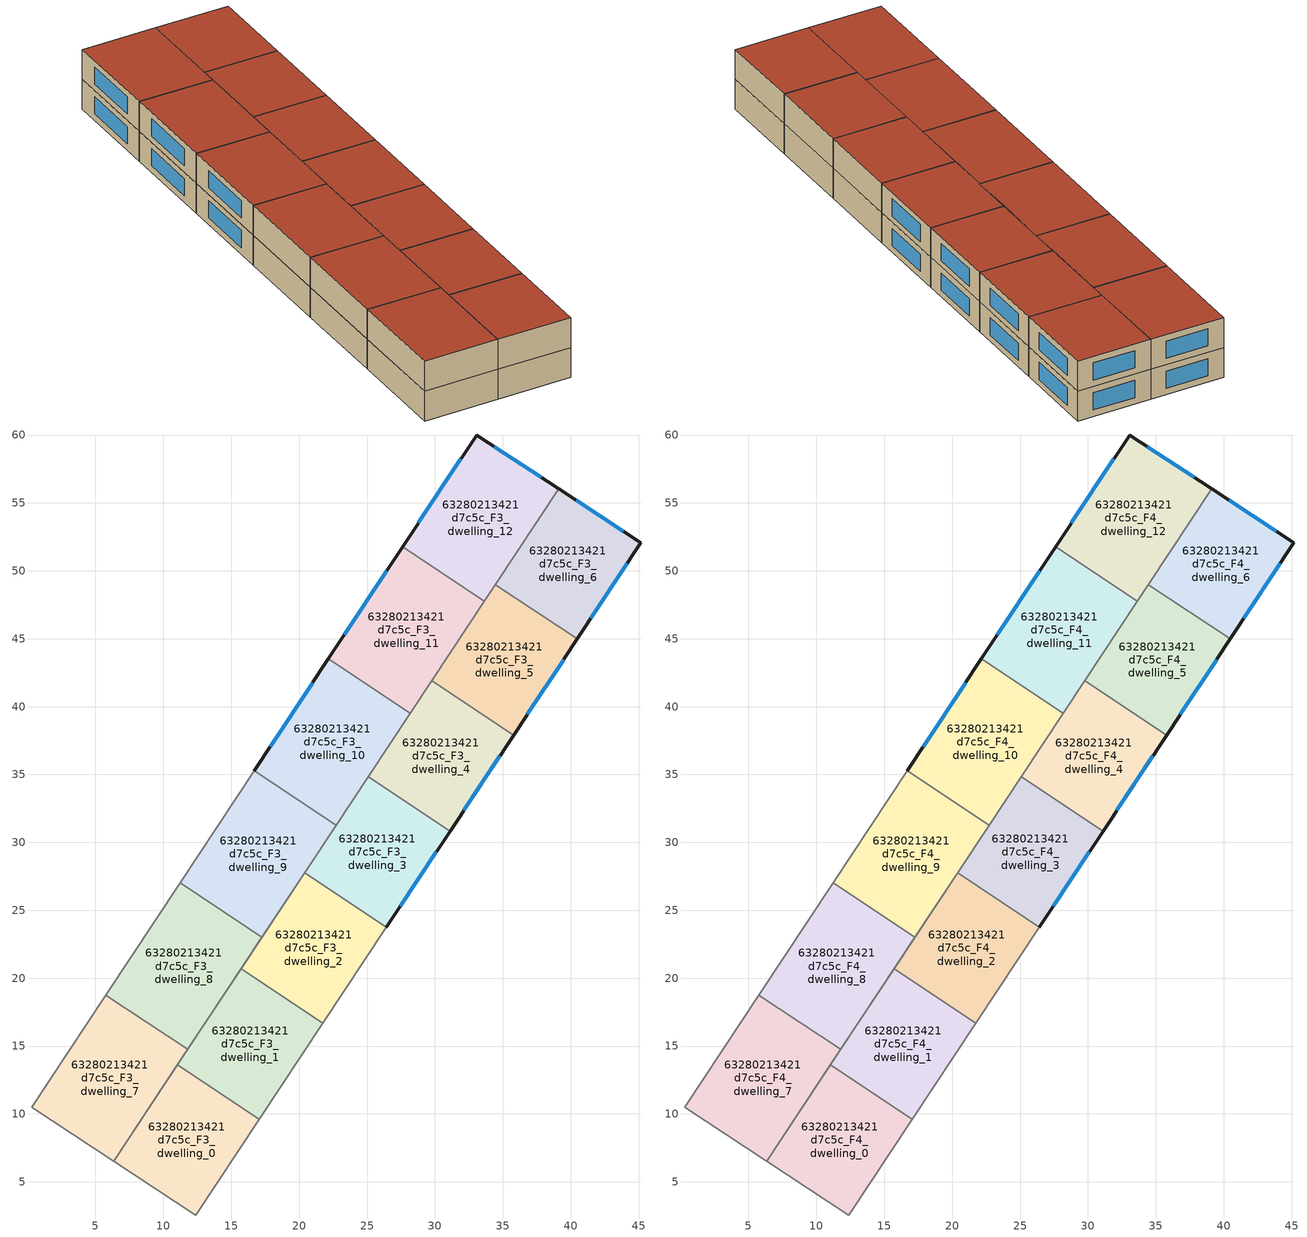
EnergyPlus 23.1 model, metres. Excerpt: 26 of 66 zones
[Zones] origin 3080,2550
63280213421d7c5c_F3_dwelling_0
 floor to 63280213421d7c5c_F2_dwelling_0 (EU_floor_Construction): 17.07,9.62 12.4,2.55 6.35,6.52 11.04,13.61 z9
 wall to 63280213421d7c5c_F3_dwelling_1 (EU_wall_Construction): 17.07,9.62 11.04,13.61 z9:12
 wall adiabatic (EU_wall_Construction): 11.04,13.61 6.35,6.52 12.4,2.55 17.07,9.62 z9:12
63280213421d7c5c_F3_dwelling_1
 floor to 63280213421d7c5c_F2_dwelling_1 (EU_floor_Construction): 21.75,16.69 17.07,9.62 11.04,13.61 15.72,20.68 z9
 wall to 63280213421d7c5c_F3_dwelling_2 (EU_wall_Construction): 21.75,16.69 15.72,20.68 z9:12
 wall adiabatic (EU_wall_Construction): 17.07,9.62 21.75,16.69 / 15.72,20.68 11.04,13.61 z9:12
63280213421d7c5c_F3_dwelling_10
 floor to 63280213421d7c5c_F2_dwelling_10 (EU_floor_Construction): 28.19,39.52 22.73,31.27 16.7,35.26 22.16,43.51 z9
 wall outside (EU_wall_Construction): 22.16,43.51 16.7,35.26 z9:12
 wall to 63280213421d7c5c_F3_dwelling_11 (EU_wall_Construction): 28.19,39.52 22.16,43.51 z9:12
 wall to 63280213421d7c5c_F3_dwelling_9 (EU_wall_Construction): 16.7,35.26 22.73,31.27 z9:12
 wall to 63280213421d7c5c_F3_dwelling_4 (EU_wall_Construction): 25.08,34.83 28.19,39.52 z9:12
 wall to 63280213421d7c5c_F3_dwelling_3 (EU_wall_Construction): 22.73,31.27 25.08,34.83 z9:12
 window (EU_Window_Construction): 20.99,41.74 17.87,37.03 z9.64:11.36
63280213421d7c5c_F3_dwelling_11
 floor to 63280213421d7c5c_F2_dwelling_11 (EU_floor_Construction): 33.65,47.77 28.19,39.52 22.16,43.51 27.62,51.76 z9
 wall outside (EU_wall_Construction): 27.62,51.76 22.16,43.51 z9:12
 wall to 63280213421d7c5c_F3_dwelling_12 (EU_wall_Construction): 33.65,47.77 27.62,51.76 z9:12
 wall to 63280213421d7c5c_F3_dwelling_5 (EU_wall_Construction): 29.76,41.9 33.65,47.77 z9:12
 wall to 63280213421d7c5c_F3_dwelling_4 (EU_wall_Construction): 28.19,39.52 29.76,41.9 z9:12
 window (EU_Window_Construction): 26.45,50 23.33,45.28 z9.64:11.36
63280213421d7c5c_F3_dwelling_12
 floor to 63280213421d7c5c_F2_dwelling_12 (EU_floor_Construction): 39.12,56.04 33.65,47.77 27.62,51.76 33.07,60 z9
 wall outside (EU_wall_Construction): 39.12,56.04 33.07,60 27.62,51.76 z9:12
 wall to 63280213421d7c5c_F3_dwelling_6 (EU_wall_Construction): 34.45,48.97 39.12,56.04 z9:12
 wall to 63280213421d7c5c_F3_dwelling_5 (EU_wall_Construction): 33.65,47.77 34.45,48.97 z9:12
 window (EU_Window_Construction): 31.91,58.24 28.79,53.53 / 37.83,56.89 34.37,59.15 z9.64:11.36
63280213421d7c5c_F3_dwelling_2
 floor to 63280213421d7c5c_F2_dwelling_2 (EU_floor_Construction): 26.43,23.76 21.75,16.69 15.72,20.68 20.4,27.75 z9
 wall to 63280213421d7c5c_F3_dwelling_3 (EU_wall_Construction): 26.43,23.76 20.4,27.75 z9:12
 wall adiabatic (EU_wall_Construction): 21.75,16.69 26.43,23.76 / 20.4,27.75 15.72,20.68 z9:12
63280213421d7c5c_F3_dwelling_3
 floor to 63280213421d7c5c_F2_dwelling_3 (EU_floor_Construction): 31.11,30.83 26.43,23.76 20.4,27.75 25.08,34.83 z9
 wall outside (EU_wall_Construction): 26.43,23.76 31.11,30.83 z9:12
 wall to 63280213421d7c5c_F3_dwelling_4 (EU_wall_Construction): 31.11,30.83 25.08,34.83 z9:12
 wall to 63280213421d7c5c_F3_dwelling_9 (EU_wall_Construction): 22.73,31.27 20.4,27.75 z9:12
 window (EU_Window_Construction): 27.44,25.28 30.11,29.32 z9.64:11.36
63280213421d7c5c_F3_dwelling_4
 floor to 63280213421d7c5c_F2_dwelling_4 (EU_floor_Construction): 35.8,37.91 31.11,30.83 25.08,34.83 29.76,41.9 z9
 wall outside (EU_wall_Construction): 31.11,30.83 35.8,37.91 z9:12
 wall to 63280213421d7c5c_F3_dwelling_5 (EU_wall_Construction): 35.8,37.91 29.76,41.9 z9:12
 window (EU_Window_Construction): 32.12,32.35 34.79,36.39 z9.64:11.36
63280213421d7c5c_F3_dwelling_5
 floor to 63280213421d7c5c_F2_dwelling_5 (EU_floor_Construction): 40.48,44.98 35.8,37.91 29.76,41.9 34.45,48.97 z9
 wall outside (EU_wall_Construction): 35.8,37.91 40.48,44.98 z9:12
 wall to 63280213421d7c5c_F3_dwelling_6 (EU_wall_Construction): 40.48,44.98 34.45,48.97 z9:12
 window (EU_Window_Construction): 36.8,39.42 39.47,43.47 z9.64:11.36
63280213421d7c5c_F3_dwelling_6
 floor to 63280213421d7c5c_F2_dwelling_6 (EU_floor_Construction): 45.17,52.07 40.48,44.98 34.45,48.97 39.12,56.04 z9
 wall outside (EU_wall_Construction): 40.48,44.98 45.17,52.07 39.12,56.04 z9:12
 window (EU_Window_Construction): 43.87,52.92 40.41,55.18 / 41.48,46.5 44.16,50.55 z9.64:11.36
63280213421d7c5c_F3_dwelling_7
 floor to 63280213421d7c5c_F2_dwelling_7 (EU_floor_Construction): 11.8,14.76 6.35,6.52 0.3,10.49 5.77,18.76 z9
 wall to 63280213421d7c5c_F3_dwelling_8 (EU_wall_Construction): 11.8,14.76 5.77,18.76 z9:12
 wall adiabatic (EU_wall_Construction): 5.77,18.76 0.3,10.49 6.35,6.52 11.8,14.76 z9:12
63280213421d7c5c_F3_dwelling_8
 floor to 63280213421d7c5c_F2_dwelling_8 (EU_floor_Construction): 17.27,23.02 11.8,14.76 5.77,18.76 11.23,27.01 z9
 wall to 63280213421d7c5c_F3_dwelling_9 (EU_wall_Construction): 17.27,23.02 11.23,27.01 z9:12
 wall adiabatic (EU_wall_Construction): 11.8,14.76 17.27,23.02 / 11.23,27.01 5.77,18.76 z9:12
63280213421d7c5c_F3_dwelling_9
 floor to 63280213421d7c5c_F2_dwelling_9 (EU_floor_Construction): 22.73,31.27 17.27,23.02 11.23,27.01 16.7,35.26 z9
 wall adiabatic (EU_wall_Construction): 16.7,35.26 11.23,27.01 / 17.27,23.02 20.4,27.75 z9:12
63280213421d7c5c_F4_dwelling_0
 floor to 63280213421d7c5c_F3_dwelling_0 (EU_floor_Construction): 17.07,9.62 12.4,2.55 6.35,6.52 11.04,13.61 z12
 wall to 63280213421d7c5c_F4_dwelling_1 (EU_wall_Construction): 17.07,9.62 11.04,13.61 z12:15
 wall adiabatic (EU_wall_Construction): 11.04,13.61 6.35,6.52 12.4,2.55 17.07,9.62 z12:15
 roof outside (EU_roof_Construction): 12.4,2.55 17.07,9.62 11.04,13.61 6.35,6.52 z15
63280213421d7c5c_F4_dwelling_1
 floor to 63280213421d7c5c_F3_dwelling_1 (EU_floor_Construction): 21.75,16.69 17.07,9.62 11.04,13.61 15.72,20.68 z12
 wall to 63280213421d7c5c_F4_dwelling_2 (EU_wall_Construction): 21.75,16.69 15.72,20.68 z12:15
 wall adiabatic (EU_wall_Construction): 17.07,9.62 21.75,16.69 / 15.72,20.68 11.04,13.61 z12:15
 roof outside (EU_roof_Construction): 17.07,9.62 21.75,16.69 15.72,20.68 11.04,13.61 z15
63280213421d7c5c_F4_dwelling_10
 floor to 63280213421d7c5c_F3_dwelling_10 (EU_floor_Construction): 28.19,39.52 22.73,31.27 16.7,35.26 22.16,43.51 z12
 wall outside (EU_wall_Construction): 22.16,43.51 16.7,35.26 z12:15
 wall to 63280213421d7c5c_F4_dwelling_11 (EU_wall_Construction): 28.19,39.52 22.16,43.51 z12:15
 wall to 63280213421d7c5c_F4_dwelling_9 (EU_wall_Construction): 16.7,35.26 22.73,31.27 z12:15
 wall to 63280213421d7c5c_F4_dwelling_4 (EU_wall_Construction): 25.08,34.83 28.19,39.52 z12:15
 wall to 63280213421d7c5c_F4_dwelling_3 (EU_wall_Construction): 22.73,31.27 25.08,34.83 z12:15
 window (EU_Window_Construction): 20.99,41.74 17.87,37.03 z12.64:14.36
 roof outside (EU_roof_Construction): 22.73,31.27 28.19,39.52 22.16,43.51 16.7,35.26 z15
63280213421d7c5c_F4_dwelling_11
 floor to 63280213421d7c5c_F3_dwelling_11 (EU_floor_Construction): 33.65,47.77 28.19,39.52 22.16,43.51 27.62,51.76 z12
 wall outside (EU_wall_Construction): 27.62,51.76 22.16,43.51 z12:15
 wall to 63280213421d7c5c_F4_dwelling_12 (EU_wall_Construction): 33.65,47.77 27.62,51.76 z12:15
 wall to 63280213421d7c5c_F4_dwelling_5 (EU_wall_Construction): 29.76,41.9 33.65,47.77 z12:15
 wall to 63280213421d7c5c_F4_dwelling_4 (EU_wall_Construction): 28.19,39.52 29.76,41.9 z12:15
 window (EU_Window_Construction): 26.45,50 23.33,45.28 z12.64:14.36
 roof outside (EU_roof_Construction): 28.19,39.52 33.65,47.77 27.62,51.76 22.16,43.51 z15
63280213421d7c5c_F4_dwelling_12
 floor to 63280213421d7c5c_F3_dwelling_12 (EU_floor_Construction): 39.12,56.04 33.65,47.77 27.62,51.76 33.07,60 z12
 wall outside (EU_wall_Construction): 39.12,56.04 33.07,60 27.62,51.76 z12:15
 wall to 63280213421d7c5c_F4_dwelling_6 (EU_wall_Construction): 34.45,48.97 39.12,56.04 z12:15
 wall to 63280213421d7c5c_F4_dwelling_5 (EU_wall_Construction): 33.65,47.77 34.45,48.97 z12:15
 window (EU_Window_Construction): 31.91,58.24 28.79,53.53 / 37.83,56.89 34.37,59.15 z12.64:14.36
 roof outside (EU_roof_Construction): 33.65,47.77 39.12,56.04 33.07,60 27.62,51.76 z15
63280213421d7c5c_F4_dwelling_2
 floor to 63280213421d7c5c_F3_dwelling_2 (EU_floor_Construction): 26.43,23.76 21.75,16.69 15.72,20.68 20.4,27.75 z12
 wall to 63280213421d7c5c_F4_dwelling_3 (EU_wall_Construction): 26.43,23.76 20.4,27.75 z12:15
 wall adiabatic (EU_wall_Construction): 21.75,16.69 26.43,23.76 / 20.4,27.75 15.72,20.68 z12:15
 roof outside (EU_roof_Construction): 21.75,16.69 26.43,23.76 20.4,27.75 15.72,20.68 z15
63280213421d7c5c_F4_dwelling_3
 floor to 63280213421d7c5c_F3_dwelling_3 (EU_floor_Construction): 31.11,30.83 26.43,23.76 20.4,27.75 25.08,34.83 z12
 wall outside (EU_wall_Construction): 26.43,23.76 31.11,30.83 z12:15
 wall to 63280213421d7c5c_F4_dwelling_4 (EU_wall_Construction): 31.11,30.83 25.08,34.83 z12:15
 wall to 63280213421d7c5c_F4_dwelling_9 (EU_wall_Construction): 22.73,31.27 20.4,27.75 z12:15
 window (EU_Window_Construction): 27.44,25.28 30.11,29.32 z12.64:14.36
 roof outside (EU_roof_Construction): 26.43,23.76 31.11,30.83 25.08,34.83 20.4,27.75 z15
63280213421d7c5c_F4_dwelling_4
 floor to 63280213421d7c5c_F3_dwelling_4 (EU_floor_Construction): 35.8,37.91 31.11,30.83 25.08,34.83 29.76,41.9 z12
 wall outside (EU_wall_Construction): 31.11,30.83 35.8,37.91 z12:15
 wall to 63280213421d7c5c_F4_dwelling_5 (EU_wall_Construction): 35.8,37.91 29.76,41.9 z12:15
 window (EU_Window_Construction): 32.12,32.35 34.79,36.39 z12.64:14.36
 roof outside (EU_roof_Construction): 31.11,30.83 35.8,37.91 29.76,41.9 25.08,34.83 z15
63280213421d7c5c_F4_dwelling_5
 floor to 63280213421d7c5c_F3_dwelling_5 (EU_floor_Construction): 40.48,44.98 35.8,37.91 29.76,41.9 34.45,48.97 z12
 wall outside (EU_wall_Construction): 35.8,37.91 40.48,44.98 z12:15
 wall to 63280213421d7c5c_F4_dwelling_6 (EU_wall_Construction): 40.48,44.98 34.45,48.97 z12:15
 window (EU_Window_Construction): 36.8,39.42 39.47,43.47 z12.64:14.36
 roof outside (EU_roof_Construction): 35.8,37.91 40.48,44.98 34.45,48.97 29.76,41.9 z15
63280213421d7c5c_F4_dwelling_6
 floor to 63280213421d7c5c_F3_dwelling_6 (EU_floor_Construction): 45.17,52.07 40.48,44.98 34.45,48.97 39.12,56.04 z12
 wall outside (EU_wall_Construction): 40.48,44.98 45.17,52.07 39.12,56.04 z12:15
 window (EU_Window_Construction): 43.87,52.92 40.41,55.18 / 41.48,46.5 44.16,50.55 z12.64:14.36
 roof outside (EU_roof_Construction): 40.48,44.98 45.17,52.07 39.12,56.04 34.45,48.97 z15
63280213421d7c5c_F4_dwelling_7
 floor to 63280213421d7c5c_F3_dwelling_7 (EU_floor_Construction): 11.8,14.76 6.35,6.52 0.3,10.49 5.77,18.76 z12
 wall to 63280213421d7c5c_F4_dwelling_8 (EU_wall_Construction): 11.8,14.76 5.77,18.76 z12:15
 wall adiabatic (EU_wall_Construction): 5.77,18.76 0.3,10.49 6.35,6.52 11.8,14.76 z12:15
 roof outside (EU_roof_Construction): 6.35,6.52 11.8,14.76 5.77,18.76 0.3,10.49 z15
63280213421d7c5c_F4_dwelling_8
 floor to 63280213421d7c5c_F3_dwelling_8 (EU_floor_Construction): 17.27,23.02 11.8,14.76 5.77,18.76 11.23,27.01 z12
 wall to 63280213421d7c5c_F4_dwelling_9 (EU_wall_Construction): 17.27,23.02 11.23,27.01 z12:15
 wall adiabatic (EU_wall_Construction): 11.8,14.76 17.27,23.02 / 11.23,27.01 5.77,18.76 z12:15
 roof outside (EU_roof_Construction): 11.8,14.76 17.27,23.02 11.23,27.01 5.77,18.76 z15
63280213421d7c5c_F4_dwelling_9
 floor to 63280213421d7c5c_F3_dwelling_9 (EU_floor_Construction): 22.73,31.27 17.27,23.02 11.23,27.01 16.7,35.26 z12
 wall adiabatic (EU_wall_Construction): 16.7,35.26 11.23,27.01 / 17.27,23.02 20.4,27.75 z12:15
 roof outside (EU_roof_Construction): 17.27,23.02 22.73,31.27 16.7,35.26 11.23,27.01 z15
[Building]
EU S2 Campaign: North Axis=0; Terrain=City; Solar Distribution=FullExterior
[Site:Location]
Yerevan-Zvartnots.Intl.AP: Latitude=40.15; Longitude=44.383; Time Zone=4; Elevation=854
[SizingPeriod:WeatherFileDays]
AnnualSizingPeriod: Begin Month=1; Begin Day of Month=1; End Month=12; End Day of Month=31; Day of Week for Start Day=Monday; Use Weather File Daylight Saving Period=No; Use Weather File Rain and Snow Indicators=No
[MATERIAL]
EU_InternalMass_Material: Roughness=MediumRough; Thickness=0.1; Conductivity=1; Density=1800; Specific Heat=900; Thermal Absorptance=0.9; Solar Absorptance=0.7; Visible Absorptance=0.7
[MATERIAL:NOMASS] Roughness=MediumRough; Thermal Absorptance=0.9; Solar Absorptance=0.7; Visible Absorptance=0.7
Name | Thermal Resistance
EU_wall_NoMass | 1.05043
EU_roof_NoMass | 1.45357
EU_floor_NoMass | 0.478065
[WINDOWMATERIAL:SIMPLEGLAZINGSYSTEM]
EU_Window_SimpleGlazing: UFactor=2.5566; Solar Heat Gain Coefficient=0.75; Visible Transmittance=0.75
[CONSTRUCTION]
EU_wall_Construction: EU_wall_NoMass
EU_roof_Construction: EU_roof_NoMass
EU_floor_Construction: EU_floor_NoMass
EU_Window_Construction: EU_Window_SimpleGlazing
EU_InternalMass_Construction: EU_InternalMass_Material
[ZONE] Type=1; Multiplier=1; Ceiling Height=autocalculate; Floor Area=autocalculate; Part of Total Floor Area=Yes
Name | Volume
63280213421d7c5c_F3_dwelling_0; 63280213421d7c5c_F4_dwelling_0; 63280213421d7c5c_F3_dwelling_6; 63280213421d7c5c_F4_dwelling_6 | 184.042
63280213421d7c5c_F3_dwelling_1; 63280213421d7c5c_F4_dwelling_1; 63280213421d7c5c_F3_dwelling_3; 63280213421d7c5c_F4_dwelling_3 | 184.047
63280213421d7c5c_F3_dwelling_10; 63280213421d7c5c_F4_dwelling_10 | 214.6875
63280213421d7c5c_F3_dwelling_11; 63280213421d7c5c_F4_dwelling_11; 63280213421d7c5c_F3_dwelling_12; 63280213421d7c5c_F4_dwelling_12; 63280213421d7c5c_F3_dwelling_8; 63280213421d7c5c_F4_dwelling_8 | 214.716
63280213421d7c5c_F3_dwelling_2; 63280213421d7c5c_F4_dwelling_2; 63280213421d7c5c_F3_dwelling_5; 63280213421d7c5c_F4_dwelling_5 | 184.048
63280213421d7c5c_F3_dwelling_4; 63280213421d7c5c_F4_dwelling_4 | 184.052
63280213421d7c5c_F3_dwelling_7; 63280213421d7c5c_F4_dwelling_7 | 214.699
63280213421d7c5c_F3_dwelling_9; 63280213421d7c5c_F4_dwelling_9 | 214.717
[INTERNALMASS] Construction=EU_InternalMass_Construction
Name | Zone or ZoneList | Surface Area
63280213421d7c5c_F3_dwelling_0_EU_InternalMass | 63280213421d7c5c_F3_dwelling_0 | 61.3474
63280213421d7c5c_F3_dwelling_1_EU_InternalMass | 63280213421d7c5c_F3_dwelling_1 | 61.3493
63280213421d7c5c_F3_dwelling_2_EU_InternalMass | 63280213421d7c5c_F3_dwelling_2 | 61.3493
63280213421d7c5c_F3_dwelling_3_EU_InternalMass | 63280213421d7c5c_F3_dwelling_3 | 61.3493
63280213421d7c5c_F3_dwelling_4_EU_InternalMass | 63280213421d7c5c_F3_dwelling_4 | 61.3509
63280213421d7c5c_F3_dwelling_5_EU_InternalMass | 63280213421d7c5c_F3_dwelling_5 | 61.3493
63280213421d7c5c_F3_dwelling_6_EU_InternalMass | 63280213421d7c5c_F3_dwelling_6 | 61.3474
63280213421d7c5c_F3_dwelling_7_EU_InternalMass | 63280213421d7c5c_F3_dwelling_7 | 71.5662
63280213421d7c5c_F3_dwelling_8_EU_InternalMass | 63280213421d7c5c_F3_dwelling_8 | 71.5721
63280213421d7c5c_F3_dwelling_9_EU_InternalMass | 63280213421d7c5c_F3_dwelling_9 | 71.5724
63280213421d7c5c_F3_dwelling_10_EU_InternalMass | 63280213421d7c5c_F3_dwelling_10 | 71.5624
63280213421d7c5c_F3_dwelling_11_EU_InternalMass | 63280213421d7c5c_F3_dwelling_11 | 71.5721
63280213421d7c5c_F3_dwelling_12_EU_InternalMass | 63280213421d7c5c_F3_dwelling_12 | 71.5719
63280213421d7c5c_F4_dwelling_0_EU_InternalMass | 63280213421d7c5c_F4_dwelling_0 | 61.3474
63280213421d7c5c_F4_dwelling_1_EU_InternalMass | 63280213421d7c5c_F4_dwelling_1 | 61.3493
63280213421d7c5c_F4_dwelling_2_EU_InternalMass | 63280213421d7c5c_F4_dwelling_2 | 61.3493
63280213421d7c5c_F4_dwelling_3_EU_InternalMass | 63280213421d7c5c_F4_dwelling_3 | 61.3493
63280213421d7c5c_F4_dwelling_4_EU_InternalMass | 63280213421d7c5c_F4_dwelling_4 | 61.3509
63280213421d7c5c_F4_dwelling_5_EU_InternalMass | 63280213421d7c5c_F4_dwelling_5 | 61.3493
63280213421d7c5c_F4_dwelling_6_EU_InternalMass | 63280213421d7c5c_F4_dwelling_6 | 61.3474
63280213421d7c5c_F4_dwelling_7_EU_InternalMass | 63280213421d7c5c_F4_dwelling_7 | 71.5662
63280213421d7c5c_F4_dwelling_8_EU_InternalMass | 63280213421d7c5c_F4_dwelling_8 | 71.5721
63280213421d7c5c_F4_dwelling_9_EU_InternalMass | 63280213421d7c5c_F4_dwelling_9 | 71.5724
63280213421d7c5c_F4_dwelling_10_EU_InternalMass | 63280213421d7c5c_F4_dwelling_10 | 71.5624
63280213421d7c5c_F4_dwelling_11_EU_InternalMass | 63280213421d7c5c_F4_dwelling_11 | 71.5721
63280213421d7c5c_F4_dwelling_12_EU_InternalMass | 63280213421d7c5c_F4_dwelling_12 | 71.5719
[OTHEREQUIPMENT] Fuel Type=Electricity; Design Level Calculation Method=Watts/Area; Power per Zone Floor Area=1; Fraction Latent=0; Fraction Radiant=0; Fraction Lost=0; Carbon Dioxide Generation Rate=0; EndUse Subcategory=EU_Step8_InternalGains
Name | Zone or ZoneList or Space or SpaceList | Schedule
EU_Step8_InternalGain_63280213421d7c5c_F3_dwelling_0_f000 | 63280213421d7c5c_F3_dwelling_0 | EU_Step8_GainSchedule_63280213421d7c5c_F3_dwelling_0_f000
EU_Step8_InternalGain_63280213421d7c5c_F3_dwelling_1_f000 | 63280213421d7c5c_F3_dwelling_1 | EU_Step8_GainSchedule_63280213421d7c5c_F3_dwelling_1_f000
EU_Step8_InternalGain_63280213421d7c5c_F3_dwelling_2_f000 | 63280213421d7c5c_F3_dwelling_2 | EU_Step8_GainSchedule_63280213421d7c5c_F3_dwelling_2_f000
EU_Step8_InternalGain_63280213421d7c5c_F3_dwelling_3_f000 | 63280213421d7c5c_F3_dwelling_3 | EU_Step8_GainSchedule_63280213421d7c5c_F3_dwelling_3_f000
EU_Step8_InternalGain_63280213421d7c5c_F3_dwelling_4_f000 | 63280213421d7c5c_F3_dwelling_4 | EU_Step8_GainSchedule_63280213421d7c5c_F3_dwelling_4_f000
EU_Step8_InternalGain_63280213421d7c5c_F3_dwelling_5_f000 | 63280213421d7c5c_F3_dwelling_5 | EU_Step8_GainSchedule_63280213421d7c5c_F3_dwelling_5_f000
EU_Step8_InternalGain_63280213421d7c5c_F3_dwelling_6_f000 | 63280213421d7c5c_F3_dwelling_6 | EU_Step8_GainSchedule_63280213421d7c5c_F3_dwelling_6_f000
EU_Step8_InternalGain_63280213421d7c5c_F3_dwelling_7_f000 | 63280213421d7c5c_F3_dwelling_7 | EU_Step8_GainSchedule_63280213421d7c5c_F3_dwelling_7_f000
EU_Step8_InternalGain_63280213421d7c5c_F3_dwelling_8_f000 | 63280213421d7c5c_F3_dwelling_8 | EU_Step8_GainSchedule_63280213421d7c5c_F3_dwelling_8_f000
EU_Step8_InternalGain_63280213421d7c5c_F3_dwelling_9_f000 | 63280213421d7c5c_F3_dwelling_9 | EU_Step8_GainSchedule_63280213421d7c5c_F3_dwelling_9_f000
EU_Step8_InternalGain_63280213421d7c5c_F3_dwelling_10_f000 | 63280213421d7c5c_F3_dwelling_10 | EU_Step8_GainSchedule_63280213421d7c5c_F3_dwelling_10_f000
EU_Step8_InternalGain_63280213421d7c5c_F3_dwelling_11_f000 | 63280213421d7c5c_F3_dwelling_11 | EU_Step8_GainSchedule_63280213421d7c5c_F3_dwelling_11_f000
EU_Step8_InternalGain_63280213421d7c5c_F3_dwelling_12_f000 | 63280213421d7c5c_F3_dwelling_12 | EU_Step8_GainSchedule_63280213421d7c5c_F3_dwelling_12_f000
EU_Step8_InternalGain_63280213421d7c5c_F4_dwelling_0_f000 | 63280213421d7c5c_F4_dwelling_0 | EU_Step8_GainSchedule_63280213421d7c5c_F4_dwelling_0_f000
EU_Step8_InternalGain_63280213421d7c5c_F4_dwelling_1_f000 | 63280213421d7c5c_F4_dwelling_1 | EU_Step8_GainSchedule_63280213421d7c5c_F4_dwelling_1_f000
EU_Step8_InternalGain_63280213421d7c5c_F4_dwelling_2_f000 | 63280213421d7c5c_F4_dwelling_2 | EU_Step8_GainSchedule_63280213421d7c5c_F4_dwelling_2_f000
EU_Step8_InternalGain_63280213421d7c5c_F4_dwelling_3_f000 | 63280213421d7c5c_F4_dwelling_3 | EU_Step8_GainSchedule_63280213421d7c5c_F4_dwelling_3_f000
EU_Step8_InternalGain_63280213421d7c5c_F4_dwelling_4_f000 | 63280213421d7c5c_F4_dwelling_4 | EU_Step8_GainSchedule_63280213421d7c5c_F4_dwelling_4_f000
EU_Step8_InternalGain_63280213421d7c5c_F4_dwelling_5_f000 | 63280213421d7c5c_F4_dwelling_5 | EU_Step8_GainSchedule_63280213421d7c5c_F4_dwelling_5_f000
EU_Step8_InternalGain_63280213421d7c5c_F4_dwelling_6_f000 | 63280213421d7c5c_F4_dwelling_6 | EU_Step8_GainSchedule_63280213421d7c5c_F4_dwelling_6_f000
EU_Step8_InternalGain_63280213421d7c5c_F4_dwelling_7_f000 | 63280213421d7c5c_F4_dwelling_7 | EU_Step8_GainSchedule_63280213421d7c5c_F4_dwelling_7_f000
EU_Step8_InternalGain_63280213421d7c5c_F4_dwelling_8_f000 | 63280213421d7c5c_F4_dwelling_8 | EU_Step8_GainSchedule_63280213421d7c5c_F4_dwelling_8_f000
EU_Step8_InternalGain_63280213421d7c5c_F4_dwelling_9_f000 | 63280213421d7c5c_F4_dwelling_9 | EU_Step8_GainSchedule_63280213421d7c5c_F4_dwelling_9_f000
EU_Step8_InternalGain_63280213421d7c5c_F4_dwelling_10_f000 | 63280213421d7c5c_F4_dwelling_10 | EU_Step8_GainSchedule_63280213421d7c5c_F4_dwelling_10_f000
EU_Step8_InternalGain_63280213421d7c5c_F4_dwelling_11_f000 | 63280213421d7c5c_F4_dwelling_11 | EU_Step8_GainSchedule_63280213421d7c5c_F4_dwelling_11_f000
EU_Step8_InternalGain_63280213421d7c5c_F4_dwelling_12_f000 | 63280213421d7c5c_F4_dwelling_12 | EU_Step8_GainSchedule_63280213421d7c5c_F4_dwelling_12_f000
[ZONEVENTILATION:DESIGNFLOWRATE] Schedule=EU_AlwaysOn; Design Flow Rate Calculation Method=AirChanges/Hour; Air Changes per Hour=0.557805; Ventilation Type=Natural; Fan Pressure Rise=0; Fan Total Efficiency=1; Constant Term Coefficient=1; Temperature Term Coefficient=0; Velocity Term Coefficient=0; Velocity Squared Term Coefficient=0; Minimum Indoor Temperature=-100; Maximum Indoor Temperature=100; Delta Temperature=-100; Minimum Outdoor Temperature=-100; Maximum Outdoor Temperature=100; Maximum Wind Speed=40
Name | Zone or ZoneList or Space or SpaceList
EU_ConstantAir_63280213421d7c5c_F3_dwelling_0 | 63280213421d7c5c_F3_dwelling_0
EU_ConstantAir_63280213421d7c5c_F3_dwelling_1 | 63280213421d7c5c_F3_dwelling_1
EU_ConstantAir_63280213421d7c5c_F3_dwelling_2 | 63280213421d7c5c_F3_dwelling_2
EU_ConstantAir_63280213421d7c5c_F3_dwelling_3 | 63280213421d7c5c_F3_dwelling_3
EU_ConstantAir_63280213421d7c5c_F3_dwelling_4 | 63280213421d7c5c_F3_dwelling_4
EU_ConstantAir_63280213421d7c5c_F3_dwelling_5 | 63280213421d7c5c_F3_dwelling_5
EU_ConstantAir_63280213421d7c5c_F3_dwelling_6 | 63280213421d7c5c_F3_dwelling_6
EU_ConstantAir_63280213421d7c5c_F3_dwelling_7 | 63280213421d7c5c_F3_dwelling_7
EU_ConstantAir_63280213421d7c5c_F3_dwelling_8 | 63280213421d7c5c_F3_dwelling_8
EU_ConstantAir_63280213421d7c5c_F3_dwelling_9 | 63280213421d7c5c_F3_dwelling_9
EU_ConstantAir_63280213421d7c5c_F3_dwelling_10 | 63280213421d7c5c_F3_dwelling_10
EU_ConstantAir_63280213421d7c5c_F3_dwelling_11 | 63280213421d7c5c_F3_dwelling_11
EU_ConstantAir_63280213421d7c5c_F3_dwelling_12 | 63280213421d7c5c_F3_dwelling_12
EU_ConstantAir_63280213421d7c5c_F4_dwelling_0 | 63280213421d7c5c_F4_dwelling_0
EU_ConstantAir_63280213421d7c5c_F4_dwelling_1 | 63280213421d7c5c_F4_dwelling_1
EU_ConstantAir_63280213421d7c5c_F4_dwelling_2 | 63280213421d7c5c_F4_dwelling_2
EU_ConstantAir_63280213421d7c5c_F4_dwelling_3 | 63280213421d7c5c_F4_dwelling_3
EU_ConstantAir_63280213421d7c5c_F4_dwelling_4 | 63280213421d7c5c_F4_dwelling_4
EU_ConstantAir_63280213421d7c5c_F4_dwelling_5 | 63280213421d7c5c_F4_dwelling_5
EU_ConstantAir_63280213421d7c5c_F4_dwelling_6 | 63280213421d7c5c_F4_dwelling_6
EU_ConstantAir_63280213421d7c5c_F4_dwelling_7 | 63280213421d7c5c_F4_dwelling_7
EU_ConstantAir_63280213421d7c5c_F4_dwelling_8 | 63280213421d7c5c_F4_dwelling_8
EU_ConstantAir_63280213421d7c5c_F4_dwelling_9 | 63280213421d7c5c_F4_dwelling_9
EU_ConstantAir_63280213421d7c5c_F4_dwelling_10 | 63280213421d7c5c_F4_dwelling_10
EU_ConstantAir_63280213421d7c5c_F4_dwelling_11 | 63280213421d7c5c_F4_dwelling_11
EU_ConstantAir_63280213421d7c5c_F4_dwelling_12 | 63280213421d7c5c_F4_dwelling_12
[HVACTEMPLATE:THERMOSTAT] Constant Heating Setpoint=20; Constant Cooling Setpoint=50
EU_HeatOnly_63280213421d7c5c_F0_dwelling_0; EU_HeatOnly_63280213421d7c5c_F0_dwelling_1; EU_HeatOnly_63280213421d7c5c_F0_dwelling_2; EU_HeatOnly_63280213421d7c5c_F0_dwelling_3; EU_HeatOnly_63280213421d7c5c_F0_dwelling_4; EU_HeatOnly_63280213421d7c5c_F0_dwelling_5; EU_HeatOnly_63280213421d7c5c_F0_dwelling_6; EU_HeatOnly_63280213421d7c5c_F0_dwelling_7; EU_HeatOnly_63280213421d7c5c_F0_dwelling_8; EU_HeatOnly_63280213421d7c5c_F0_dwelling_9; EU_HeatOnly_63280213421d7c5c_F0_dwelling_10; EU_HeatOnly_63280213421d7c5c_F0_dwelling_11; EU_HeatOnly_63280213421d7c5c_F0_dwelling_12; EU_HeatOnly_63280213421d7c5c_F0_dwelling_13; EU_HeatOnly_63280213421d7c5c_F1_dwelling_0; EU_HeatOnly_63280213421d7c5c_F1_dwelling_1; EU_HeatOnly_63280213421d7c5c_F1_dwelling_2; EU_HeatOnly_63280213421d7c5c_F1_dwelling_3; EU_HeatOnly_63280213421d7c5c_F1_dwelling_4; EU_HeatOnly_63280213421d7c5c_F1_dwelling_5; EU_HeatOnly_63280213421d7c5c_F1_dwelling_6; EU_HeatOnly_63280213421d7c5c_F1_dwelling_7; EU_HeatOnly_63280213421d7c5c_F1_dwelling_8; EU_HeatOnly_63280213421d7c5c_F1_dwelling_9; EU_HeatOnly_63280213421d7c5c_F1_dwelling_10; EU_HeatOnly_63280213421d7c5c_F1_dwelling_11; EU_HeatOnly_63280213421d7c5c_F1_dwelling_12; EU_HeatOnly_63280213421d7c5c_F2_dwelling_0; EU_HeatOnly_63280213421d7c5c_F2_dwelling_1; EU_HeatOnly_63280213421d7c5c_F2_dwelling_2; EU_HeatOnly_63280213421d7c5c_F2_dwelling_3; EU_HeatOnly_63280213421d7c5c_F2_dwelling_4; EU_HeatOnly_63280213421d7c5c_F2_dwelling_5; EU_HeatOnly_63280213421d7c5c_F2_dwelling_6; EU_HeatOnly_63280213421d7c5c_F2_dwelling_7; EU_HeatOnly_63280213421d7c5c_F2_dwelling_8; EU_HeatOnly_63280213421d7c5c_F2_dwelling_9; EU_HeatOnly_63280213421d7c5c_F2_dwelling_10; EU_HeatOnly_63280213421d7c5c_F2_dwelling_11; EU_HeatOnly_63280213421d7c5c_F2_dwelling_12; EU_HeatOnly_63280213421d7c5c_F3_dwelling_0; EU_HeatOnly_63280213421d7c5c_F3_dwelling_1; EU_HeatOnly_63280213421d7c5c_F3_dwelling_2; EU_HeatOnly_63280213421d7c5c_F3_dwelling_3; EU_HeatOnly_63280213421d7c5c_F3_dwelling_4; EU_HeatOnly_63280213421d7c5c_F3_dwelling_5; EU_HeatOnly_63280213421d7c5c_F3_dwelling_6; EU_HeatOnly_63280213421d7c5c_F3_dwelling_7; EU_HeatOnly_63280213421d7c5c_F3_dwelling_8; EU_HeatOnly_63280213421d7c5c_F3_dwelling_9; EU_HeatOnly_63280213421d7c5c_F3_dwelling_10; EU_HeatOnly_63280213421d7c5c_F3_dwelling_11; EU_HeatOnly_63280213421d7c5c_F3_dwelling_12; EU_HeatOnly_63280213421d7c5c_F4_dwelling_0; EU_HeatOnly_63280213421d7c5c_F4_dwelling_1; EU_HeatOnly_63280213421d7c5c_F4_dwelling_2; EU_HeatOnly_63280213421d7c5c_F4_dwelling_3; EU_HeatOnly_63280213421d7c5c_F4_dwelling_4; EU_HeatOnly_63280213421d7c5c_F4_dwelling_5; EU_HeatOnly_63280213421d7c5c_F4_dwelling_6; EU_HeatOnly_63280213421d7c5c_F4_dwelling_7; EU_HeatOnly_63280213421d7c5c_F4_dwelling_8; EU_HeatOnly_63280213421d7c5c_F4_dwelling_9; EU_HeatOnly_63280213421d7c5c_F4_dwelling_10; EU_HeatOnly_63280213421d7c5c_F4_dwelling_11; EU_HeatOnly_63280213421d7c5c_F4_dwelling_12
[HVACTEMPLATE:ZONE:IDEALLOADSAIRSYSTEM] System Availability Schedule=EU_AlwaysOn; Maximum Heating Supply Air Temperature=50; Minimum Cooling Supply Air Temperature=13; Maximum Heating Supply Air Humidity Ratio=0.0156; Minimum Cooling Supply Air Humidity Ratio=0.0077; Heating Limit=NoLimit; Cooling Limit=NoLimit; Heating Availability Schedule=EU_AlwaysOn; Cooling Availability Schedule=EU_CoolingOff; Dehumidification Control Type=ConstantSensibleHeatRatio; Cooling Sensible Heat Ratio=0.7; Dehumidification Setpoint=60; Humidification Control Type=None; Humidification Setpoint=30; Outdoor Air Method=None; Outdoor Air Flow Rate per Person=0.00944; Outdoor Air Flow Rate per Zone Floor Area=0; Outdoor Air Flow Rate per Zone=0; Demand Controlled Ventilation Type=None; Outdoor Air Economizer Type=NoEconomizer; Heat Recovery Type=None; Sensible Heat Recovery Effectiveness=0.7; Latent Heat Recovery Effectiveness=0.65
Name | Template Thermostat
63280213421d7c5c_F3_dwelling_0 | EU_HeatOnly_63280213421d7c5c_F3_dwelling_0
63280213421d7c5c_F3_dwelling_1 | EU_HeatOnly_63280213421d7c5c_F3_dwelling_1
63280213421d7c5c_F3_dwelling_2 | EU_HeatOnly_63280213421d7c5c_F3_dwelling_2
63280213421d7c5c_F3_dwelling_3 | EU_HeatOnly_63280213421d7c5c_F3_dwelling_3
63280213421d7c5c_F3_dwelling_4 | EU_HeatOnly_63280213421d7c5c_F3_dwelling_4
63280213421d7c5c_F3_dwelling_5 | EU_HeatOnly_63280213421d7c5c_F3_dwelling_5
63280213421d7c5c_F3_dwelling_6 | EU_HeatOnly_63280213421d7c5c_F3_dwelling_6
63280213421d7c5c_F3_dwelling_7 | EU_HeatOnly_63280213421d7c5c_F3_dwelling_7
63280213421d7c5c_F3_dwelling_8 | EU_HeatOnly_63280213421d7c5c_F3_dwelling_8
63280213421d7c5c_F3_dwelling_9 | EU_HeatOnly_63280213421d7c5c_F3_dwelling_9
63280213421d7c5c_F3_dwelling_10 | EU_HeatOnly_63280213421d7c5c_F3_dwelling_10
63280213421d7c5c_F3_dwelling_11 | EU_HeatOnly_63280213421d7c5c_F3_dwelling_11
63280213421d7c5c_F3_dwelling_12 | EU_HeatOnly_63280213421d7c5c_F3_dwelling_12
63280213421d7c5c_F4_dwelling_0 | EU_HeatOnly_63280213421d7c5c_F4_dwelling_0
63280213421d7c5c_F4_dwelling_1 | EU_HeatOnly_63280213421d7c5c_F4_dwelling_1
63280213421d7c5c_F4_dwelling_2 | EU_HeatOnly_63280213421d7c5c_F4_dwelling_2
63280213421d7c5c_F4_dwelling_3 | EU_HeatOnly_63280213421d7c5c_F4_dwelling_3
63280213421d7c5c_F4_dwelling_4 | EU_HeatOnly_63280213421d7c5c_F4_dwelling_4
63280213421d7c5c_F4_dwelling_5 | EU_HeatOnly_63280213421d7c5c_F4_dwelling_5
63280213421d7c5c_F4_dwelling_6 | EU_HeatOnly_63280213421d7c5c_F4_dwelling_6
63280213421d7c5c_F4_dwelling_7 | EU_HeatOnly_63280213421d7c5c_F4_dwelling_7
63280213421d7c5c_F4_dwelling_8 | EU_HeatOnly_63280213421d7c5c_F4_dwelling_8
63280213421d7c5c_F4_dwelling_9 | EU_HeatOnly_63280213421d7c5c_F4_dwelling_9
63280213421d7c5c_F4_dwelling_10 | EU_HeatOnly_63280213421d7c5c_F4_dwelling_10
63280213421d7c5c_F4_dwelling_11 | EU_HeatOnly_63280213421d7c5c_F4_dwelling_11
63280213421d7c5c_F4_dwelling_12 | EU_HeatOnly_63280213421d7c5c_F4_dwelling_12
[SIZING:ZONE] Zone Cooling Design Supply Air Temperature Input Method=SupplyAirTemperature; Zone Cooling Design Supply Air Temperature=13; Zone Heating Design Supply Air Temperature Input Method=SupplyAirTemperature; Zone Heating Design Supply Air Temperature=50; Zone Cooling Design Supply Air Humidity Ratio=0.008; Zone Heating Design Supply Air Humidity Ratio=0.008; Cooling Design Air Flow Method=DesignDay; Cooling Design Air Flow Rate=0; Cooling Minimum Air Flow per Zone Floor Area=0.000762; Cooling Minimum Air Flow=0; Cooling Minimum Air Flow Fraction=0.2; Heating Design Air Flow Method=DesignDay; Heating Design Air Flow Rate=0; Heating Maximum Air Flow per Zone Floor Area=0.002032; Heating Maximum Air Flow=0.141576; Heating Maximum Air Flow Fraction=0.3; Account for Dedicated Outdoor Air System=No; Dedicated Outdoor Air System Control Strategy=NeutralSupplyAir; Dedicated Outdoor Air Low Setpoint Temperature for Design=autosize; Dedicated Outdoor Air High Setpoint Temperature for Design=autosize; Zone Load Sizing Method=Sensible Load Only No Latent Load; Zone Latent Cooling Design Supply Air Humidity Ratio Input Method=HumidityRatioDifference; Zone Cooling Design Supply Air Humidity Ratio Difference=0.005; Zone Latent Heating Design Supply Air Humidity Ratio Input Method=HumidityRatioDifference; Zone Humidification Design Supply Air Humidity Ratio Difference=0.005
63280213421d7c5c_F3_dwelling_0; 63280213421d7c5c_F3_dwelling_1; 63280213421d7c5c_F3_dwelling_2; 63280213421d7c5c_F3_dwelling_3; 63280213421d7c5c_F3_dwelling_4; 63280213421d7c5c_F3_dwelling_5; 63280213421d7c5c_F3_dwelling_6; 63280213421d7c5c_F3_dwelling_7; 63280213421d7c5c_F3_dwelling_8; 63280213421d7c5c_F3_dwelling_9; 63280213421d7c5c_F3_dwelling_10; 63280213421d7c5c_F3_dwelling_11; 63280213421d7c5c_F3_dwelling_12; 63280213421d7c5c_F4_dwelling_0; 63280213421d7c5c_F4_dwelling_1; 63280213421d7c5c_F4_dwelling_2; 63280213421d7c5c_F4_dwelling_3; 63280213421d7c5c_F4_dwelling_4; 63280213421d7c5c_F4_dwelling_5; 63280213421d7c5c_F4_dwelling_6; 63280213421d7c5c_F4_dwelling_7; 63280213421d7c5c_F4_dwelling_8; 63280213421d7c5c_F4_dwelling_9; 63280213421d7c5c_F4_dwelling_10; 63280213421d7c5c_F4_dwelling_11; 63280213421d7c5c_F4_dwelling_12
[SCHEDULE:CONSTANT]
Name | Hourly Value
EU_AlwaysOn | 1
EU_CoolingOff | 0
[SCHEDULE:FILE] Column Number=1; Rows to Skip at Top=0; Number of Hours of Data=8760; Column Separator=Comma; Interpolate to Timestep=No; Minutes per Item=60; Adjust Schedule for Daylight Savings=Yes
Name | File
EU_Step8_GainSchedule_63280213421d7c5c_F3_dwelling_0_f000 | ../../schedules/63280213421d7c5c/63280213421d7c5c_F3_dwelling_0_f000_gain.csv
EU_Step8_GainSchedule_63280213421d7c5c_F3_dwelling_1_f000 | ../../schedules/63280213421d7c5c/63280213421d7c5c_F3_dwelling_1_f000_gain.csv
EU_Step8_GainSchedule_63280213421d7c5c_F3_dwelling_2_f000 | ../../schedules/63280213421d7c5c/63280213421d7c5c_F3_dwelling_2_f000_gain.csv
EU_Step8_GainSchedule_63280213421d7c5c_F3_dwelling_3_f000 | ../../schedules/63280213421d7c5c/63280213421d7c5c_F3_dwelling_3_f000_gain.csv
EU_Step8_GainSchedule_63280213421d7c5c_F3_dwelling_4_f000 | ../../schedules/63280213421d7c5c/63280213421d7c5c_F3_dwelling_4_f000_gain.csv
EU_Step8_GainSchedule_63280213421d7c5c_F3_dwelling_5_f000 | ../../schedules/63280213421d7c5c/63280213421d7c5c_F3_dwelling_5_f000_gain.csv
EU_Step8_GainSchedule_63280213421d7c5c_F3_dwelling_6_f000 | ../../schedules/63280213421d7c5c/63280213421d7c5c_F3_dwelling_6_f000_gain.csv
EU_Step8_GainSchedule_63280213421d7c5c_F3_dwelling_7_f000 | ../../schedules/63280213421d7c5c/63280213421d7c5c_F3_dwelling_7_f000_gain.csv
EU_Step8_GainSchedule_63280213421d7c5c_F3_dwelling_8_f000 | ../../schedules/63280213421d7c5c/63280213421d7c5c_F3_dwelling_8_f000_gain.csv
EU_Step8_GainSchedule_63280213421d7c5c_F3_dwelling_9_f000 | ../../schedules/63280213421d7c5c/63280213421d7c5c_F3_dwelling_9_f000_gain.csv
EU_Step8_GainSchedule_63280213421d7c5c_F3_dwelling_10_f000 | ../../schedules/63280213421d7c5c/63280213421d7c5c_F3_dwelling_10_f000_gain.csv
EU_Step8_GainSchedule_63280213421d7c5c_F3_dwelling_11_f000 | ../../schedules/63280213421d7c5c/63280213421d7c5c_F3_dwelling_11_f000_gain.csv
EU_Step8_GainSchedule_63280213421d7c5c_F3_dwelling_12_f000 | ../../schedules/63280213421d7c5c/63280213421d7c5c_F3_dwelling_12_f000_gain.csv
EU_Step8_GainSchedule_63280213421d7c5c_F4_dwelling_0_f000 | ../../schedules/63280213421d7c5c/63280213421d7c5c_F4_dwelling_0_f000_gain.csv
EU_Step8_GainSchedule_63280213421d7c5c_F4_dwelling_1_f000 | ../../schedules/63280213421d7c5c/63280213421d7c5c_F4_dwelling_1_f000_gain.csv
EU_Step8_GainSchedule_63280213421d7c5c_F4_dwelling_2_f000 | ../../schedules/63280213421d7c5c/63280213421d7c5c_F4_dwelling_2_f000_gain.csv
EU_Step8_GainSchedule_63280213421d7c5c_F4_dwelling_3_f000 | ../../schedules/63280213421d7c5c/63280213421d7c5c_F4_dwelling_3_f000_gain.csv
EU_Step8_GainSchedule_63280213421d7c5c_F4_dwelling_4_f000 | ../../schedules/63280213421d7c5c/63280213421d7c5c_F4_dwelling_4_f000_gain.csv
EU_Step8_GainSchedule_63280213421d7c5c_F4_dwelling_5_f000 | ../../schedules/63280213421d7c5c/63280213421d7c5c_F4_dwelling_5_f000_gain.csv
EU_Step8_GainSchedule_63280213421d7c5c_F4_dwelling_6_f000 | ../../schedules/63280213421d7c5c/63280213421d7c5c_F4_dwelling_6_f000_gain.csv
EU_Step8_GainSchedule_63280213421d7c5c_F4_dwelling_7_f000 | ../../schedules/63280213421d7c5c/63280213421d7c5c_F4_dwelling_7_f000_gain.csv
EU_Step8_GainSchedule_63280213421d7c5c_F4_dwelling_8_f000 | ../../schedules/63280213421d7c5c/63280213421d7c5c_F4_dwelling_8_f000_gain.csv
EU_Step8_GainSchedule_63280213421d7c5c_F4_dwelling_9_f000 | ../../schedules/63280213421d7c5c/63280213421d7c5c_F4_dwelling_9_f000_gain.csv
EU_Step8_GainSchedule_63280213421d7c5c_F4_dwelling_10_f000 | ../../schedules/63280213421d7c5c/63280213421d7c5c_F4_dwelling_10_f000_gain.csv
EU_Step8_GainSchedule_63280213421d7c5c_F4_dwelling_11_f000 | ../../schedules/63280213421d7c5c/63280213421d7c5c_F4_dwelling_11_f000_gain.csv
EU_Step8_GainSchedule_63280213421d7c5c_F4_dwelling_12_f000 | ../../schedules/63280213421d7c5c/63280213421d7c5c_F4_dwelling_12_f000_gain.csv
